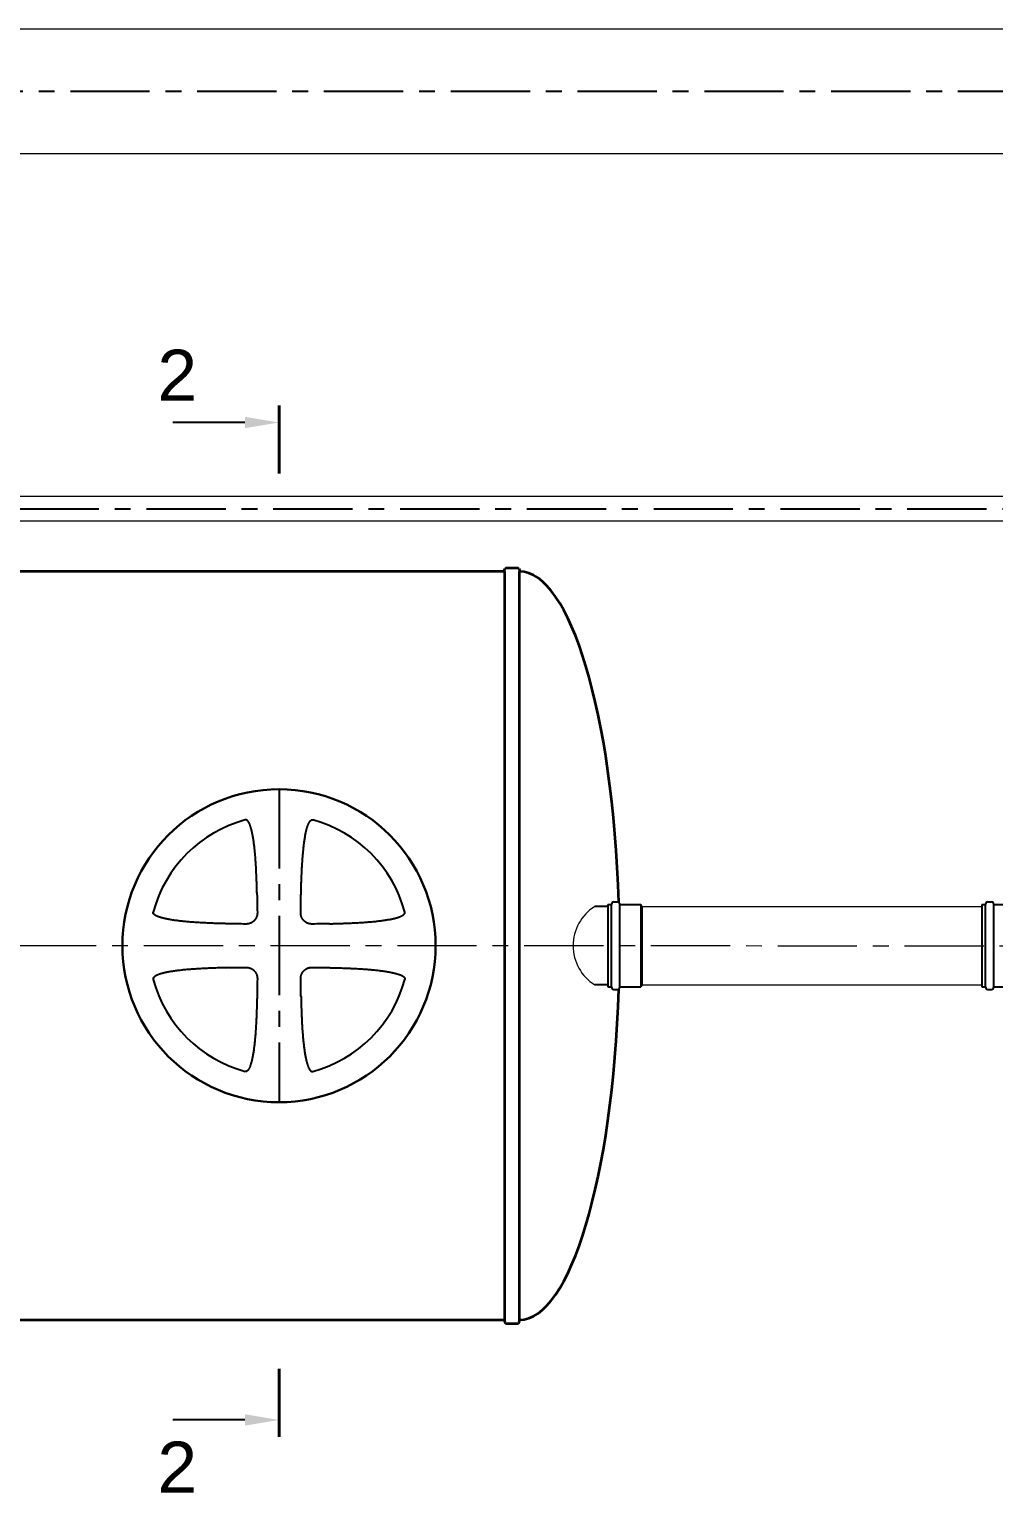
# Model space of a CAD drawing. Header units: millimetres. Extents: x 20530103 to 31271019, y 32092698 to 33532929.
# Drawn here: x 26678865 to 26682729, y 33057912 to 33063779 of the extents above; entities that cross this region are included whole.
import ezdxf

# ---------------------------------------------------------------- set-up
doc = ezdxf.new("R2010")
doc.units = ezdxf.units.MM
doc.linetypes.add('осевая', pattern=[50.8, 31.75, -6.35, 6.35, -6.35])
doc.layers.add('Mitat', color=1, linetype='Continuous')
doc.layers.add('Системный слой', color=7, linetype='Continuous')
doc.styles.add('GOST 2.304', font='GOST.TTF')

msp = doc.modelspace()

# ---------------------------------------------------------------- linework, layer by layer
at = {"lineweight": 20}
for p, q in [((26698252.0288, 33063778.5089), (26671317.9183, 33063778.5089)), ((26698252.0288, 33063278.5089), (26671317.9183, 33063278.5089)), ((26694061.6339, 33061906.052), (26674767.1722, 33061906.0829)), ((26694061.6043, 33061806.12), (26674767.3198, 33061806.0972)), ((26681319.6757, 33060262.3293), (26682680.0253, 33060262.3293)), ((26681319.6757, 33059947.3293), (26682680.0253, 33059947.3293))]:
    msp.add_line(p, q, dxfattribs=at)
at = {"color": 1, "linetype": 'осевая', "lineweight": 25, "ltscale": 10}
for p, q in [((26699159.3964, 33063528.5089), (26670331.8762, 33063528.5089)), ((26674762.8742, 33061856.0842), (26694061.6043, 33061856.0561)), ((26679865.7816, 33060732.2061), (26679865.7816, 33059477.4573))]:
    msp.add_line(p, q, dxfattribs=at)
at = {"color": 1, "lineweight": 40}
for p, q in [((26679865.7816, 33062270.4047), (26679865.7816, 33061997.4047)), ((26679865.7816, 33058135.544), (26679865.7816, 33058408.544))]:
    msp.add_line(p, q, dxfattribs=at)
at = {"color": 7, "lineweight": 25}
for p, q in [((26681183.2301, 33060262.3293), (26681131.0169, 33060262.3293)), ((26681183.2301, 33060270.0293), (26681183.2301, 33059939.6293)), ((26681183.2301, 33060270.0293), (26681198.2301, 33060270.0293)), ((26681198.2301, 33059938.0293), (26681198.2301, 33060271.6293)), ((26681206.9301, 33060280.3293), (26681222.2301, 33060280.3293)), ((26681230.9301, 33059938.0293), (26681230.9301, 33060271.6293)), ((26681230.9301, 33060270.0293), (26681315.2301, 33060270.0293)), ((26681319.6757, 33060262.3293), (26681315.2301, 33060270.0293)), ((26682681.4719, 33060270.0277), (26682681.4719, 33059939.6277)), ((26682681.4719, 33060270.0277), (26682696.4719, 33060270.0277)), ((26682696.4719, 33059938.0277), (26682696.4719, 33060271.6277)), ((26682705.1719, 33060280.3277), (26682720.4719, 33060280.3277)), ((26682729.1719, 33059938.0277), (26682729.1719, 33060271.6277)), ((26682729.1719, 33060270.0277), (26682813.4719, 33060270.0277)), ((26681183.2301, 33059947.3293), (26681131.0169, 33059947.3293)), ((26681183.2301, 33059939.6293), (26681198.2301, 33059939.6293)), ((26681206.9301, 33059929.3293), (26681222.2301, 33059929.3293)), ((26681230.9301, 33059939.6293), (26681315.2301, 33059939.6293)), ((26681319.6757, 33059947.3293), (26681315.2301, 33059939.6293)), ((26682681.4719, 33059939.6277), (26682696.4719, 33059939.6277)), ((26682705.1719, 33059929.3277), (26682720.4719, 33059929.3277)), ((26682729.1719, 33059939.6277), (26682813.4719, 33059939.6277))]:
    msp.add_line(p, q, dxfattribs=at)
at = {"color": 1, "linetype": 'осевая', "lineweight": 15, "ltscale": 10}
msp.add_line((26673227.9068, 33060106.2149), (26692738.0407, 33060103.3728), dxfattribs=at)
at = {"color": 1, "linetype": 'ByBlock', "lineweight": -2}
for points in [[(26679729.2816, 33062202.1547), (26679439.8247, 33062202.1547)], [(26679729.2816, 33058203.794), (26679439.8247, 33058203.794)]]:
    msp.add_lwpolyline(points, dxfattribs=at)
at = {"lineweight": 35}
for points in [[(26680769.1719, 33061604.8293), (26673687.3887, 33061604.8293)], [(26680769.1719, 33061604.8293), (26680769.1719, 33058604.8293)], [(26680829.1719, 33058604.8293), (26680829.1719, 33061604.8293)], [(26673687.3887, 33058604.8293), (26680769.1719, 33058604.8293)]]:
    msp.add_lwpolyline(points, dxfattribs=at)
for points in [[(26680769.1719, 33061604.8309), (26680769.1719, 33061609.8309, -0.414213562), (26680779.1719, 33061619.8309), (26680819.1719, 33061619.8309)], [(26680819.1719, 33061619.8309, -0.414213562), (26680829.1719, 33061609.8309), (26680829.1719, 33061604.8293)], [(26680769.1719, 33058604.8276), (26680769.1719, 33058599.8276, 0.414213562), (26680779.1719, 33058589.8276), (26680819.1719, 33058589.8276)], [(26680819.1719, 33058589.8276, 0.414213562), (26680829.1719, 33058599.8276), (26680829.1719, 33058604.8293)]]:
    msp.add_lwpolyline(points, format="xyb", dxfattribs=at)
at = {"lineweight": 20}
msp.add_arc((26681229.5049, 33060104.8293), 185.7583, 122.01859799, 237.98140201, dxfattribs=at)
at = {"color": 7, "lineweight": 25}
for centre, start, end in [((26681206.9301, 33060271.6293), 90, 180), ((26681222.2301, 33060271.6293), 0, 90), ((26682705.1719, 33060271.6277), 90, 180), ((26682720.4719, 33060271.6277), 0, 90), ((26681206.9301, 33059938.0293), 180, 270), ((26681222.2301, 33059938.0293), 270, 0), ((26682705.1719, 33059938.0277), 180, 270), ((26682720.4719, 33059938.0277), 270, 0)]:
    msp.add_arc(centre, 8.7, start, end, dxfattribs=at)
at = {"lineweight": 35}
for start_param, end_param in [(4.828730815, 6.283185307), (3.141592654, 4.596047146)]:
    msp.add_ellipse((26680829.1719, 33060104.8293), major_axis=(0, 1500), ratio=0.266978845, start_param=start_param, end_param=end_param, dxfattribs=at)
at = {"color": 1, "lineweight": 25}
for points in [[(26679729.2816, 33062224.9047), (26679865.7816, 33062202.1547), (26679729.2816, 33062179.4047)], [(26679729.2816, 33058181.044), (26679865.7816, 33058203.794), (26679729.2816, 33058226.544)]]:
    msp.add_solid(points, dxfattribs=at)
at = {"layer": 'Mitat', "color": 7, "lineweight": 25}
for p, q in [((26681315.2301, 33060270.0293), (26681315.2301, 33059939.6293)), ((26681319.6757, 33060262.3293), (26681319.6757, 33059947.3293))]:
    msp.add_line(p, q, dxfattribs=at)
at = {"layer": 'Системный слой', "color": 7, "lineweight": 30}
msp.add_circle((26679865.7816, 33060104.8317), 627.3744, dxfattribs=at)
at = {"layer": 'Системный слой', "color": 7, "lineweight": 25}
for start, end in [(104.99428032, 165.00571967), (14.99428033, 75.00571968), (194.99428033, 255.00571968), (284.99428032, 345.00571967)]:
    msp.add_arc((26679865.7816, 33060104.8317), 521.8345, start, end, dxfattribs=at)
at = {"layer": 'Системный слой', "color": 7, "lineweight": 25, "extrusion": (0, 0, -1)}
for centre, major_axis, start_param, end_param in [((26678689.9181, 33060104.8317), (0, -3187.0365), -1.634238642, -1.612784394), ((26681041.6451, 33060104.8317), (0, 3187.0365), -1.52880826, -1.507354011), ((26679865.7816, 33061280.6952), (-3187.0365, 0), -1.52880826, -1.507354011), ((26679865.7816, 33061280.6952), (-3187.0365, 0), -1.634238642, -1.612784394), ((26679865.7816, 33058928.9682), (3187.0365, 0), -1.634238642, -1.612784394), ((26678689.9181, 33060104.8317), (0, -3187.0365), -1.52880826, -1.507354011), ((26681041.6451, 33060104.8317), (0, 3187.0365), -1.634238642, -1.612784394), ((26679865.7816, 33058928.9682), (3187.0365, 0), -1.52880826, -1.507354011)]:
    msp.add_ellipse(centre, major_axis=major_axis, ratio=0.342020143, start_param=start_param, end_param=end_param, dxfattribs=at)
at = {"layer": 'Системный слой', "color": 7, "lineweight": 25}
for points, knots in [([(26679777.7558, 33060306.8891), (26679777.6384, 33060312.2931), (26679777.3839, 33060323.2156), (26679776.9375, 33060339.8154), (26679776.4992, 33060353.9289), (26679776.0973, 33060365.5129), (26679775.7641, 33060374.4319), (26679775.3562, 33060384.5627), (26679774.8577, 33060395.8957), (26679774.2448, 33060408.4672), (26679773.6133, 33060420.1379), (26679772.9762, 33060430.8621), (26679772.3499, 33060440.5901), (26679771.6693, 33060450.3345), (26679770.9338, 33060460.0353), (26679770.1431, 33060469.6394), (26679769.2994, 33060479.0738), (26679768.399, 33060488.3458), (26679767.4449, 33060497.3898), (26679766.4335, 33060506.2125), (26679765.3702, 33060514.7479), (26679764.2433, 33060523.0674), (26679763.06, 33060531.0909), (26679761.8203, 33060538.8009), (26679760.5525, 33060546.0305), (26679759.25, 33060552.8431), (26679757.938, 33060559.1346), (26679756.6104, 33060564.9685), (26679755.3019, 33060570.2421), (26679753.9825, 33060575.1203), (26679752.6691, 33060579.5677), (26679751.3525, 33060583.6385), (26679750.0925, 33060587.1952), (26679748.8733, 33060590.3402), (26679747.7324, 33060593.0317), (26679746.65, 33060595.3666), (26679745.6713, 33060597.3044), (26679744.7487, 33060598.9855), (26679743.8852, 33060600.4347), (26679743.0555, 33060601.7136), (26679742.3036, 33060602.7794), (26679741.6138, 33060603.6808), (26679741.0038, 33060604.4186), (26679740.4523, 33060605.0373), (26679739.9744, 33060605.5376), (26679739.5359, 33060605.9677), (26679739.1279, 33060606.3432), (26679738.7323, 33060606.6842), (26679738.3617, 33060606.9832), (26679738.0111, 33060607.248), (26679737.6765, 33060607.4847), (26679737.341, 33060607.7063), (26679736.9584, 33060607.9408), (26679736.522, 33060608.1834), (26679736.0322, 33060608.4223), (26679735.5334, 33060608.6314), (26679734.9643, 33060608.8302), (26679734.263, 33060609.0169), (26679733.4447, 33060609.1448), (26679732.6614, 33060609.1734), (26679731.8823, 33060609.1246), (26679731.281, 33060609.0263), (26679730.878, 33060608.9272), (26679730.7712, 33060608.8986)], [0, 0, 0, 0, 3.294371593, 6.658591543, 10.121592742, 11.902893978, 13.727107621, 15.565805849, 18.089199056, 20.650882172, 23.250738132, 25.227924631, 27.214477482, 29.207844676, 31.198515859, 33.161938964, 35.100748787, 36.992852426, 38.863010201, 40.668912645, 42.432709704, 44.134311819, 45.815956245, 47.406319509, 48.925529492, 50.321905425, 51.666805829, 52.875385207, 53.998684122, 55.003566013, 55.973887457, 56.834853186, 57.62025208, 58.285214561, 58.906539433, 59.421026718, 59.87309663, 60.246258994, 60.602155426, 60.908040864, 61.180306665, 61.401463481, 61.604047946, 61.767516676, 61.910185432, 62.028901262, 62.144789761, 62.250718136, 62.349589011, 62.437155671, 62.520316699, 62.60098611, 62.683376543, 62.794473772, 62.904935231, 63.013803366, 63.122506405, 63.271682214, 63.457840141, 63.633238455, 63.754365664, 63.934896432, 64, 64, 64, 64]), ([(26679953.8073, 33060306.8891), (26679953.9248, 33060312.2941), (26679954.1795, 33060323.2233), (26679954.6264, 33060339.8421), (26679955.0657, 33060353.983), (26679955.469, 33060365.6008), (26679955.8038, 33060374.5545), (26679956.1713, 33060383.671), (26679956.5737, 33060392.921), (26679957.0164, 33060402.343), (26679957.5014, 33060411.8877), (26679958.0326, 33060421.5447), (26679958.6118, 33060431.2647), (26679959.2433, 33060441.0371), (26679959.9294, 33060450.8223), (26679960.6707, 33060460.5582), (26679961.4675, 33060470.1917), (26679962.3173, 33060479.6478), (26679963.2239, 33060488.9355), (26679964.1843, 33060497.9891), (26679965.202, 33060506.817), (26679966.2718, 33060515.3533), (26679967.4054, 33060523.6712), (26679968.5957, 33060531.6907), (26679969.8429, 33060539.3949), (26679971.1179, 33060546.6151), (26679972.4277, 33060553.4149), (26679973.7462, 33060559.6885), (26679975.0794, 33060565.4994), (26679976.3915, 33060570.7433), (26679977.713, 33060575.5866), (26679979.0263, 33060579.9937), (26679980.3406, 33060584.0203), (26679981.595, 33060587.5291), (26679982.8059, 33060590.6244), (26679983.9356, 33060593.2666), (26679985.0048, 33060595.5545), (26679985.9689, 33060597.4495), (26679986.8761, 33060599.0923), (26679987.7247, 33060600.5092), (26679988.5407, 33060601.762), (26679989.2816, 33060602.8089), (26679989.9624, 33060603.697), (26679990.5663, 33060604.4265), (26679991.1135, 33060605.0401), (26679991.5895, 33060605.5383), (26679992.0273, 33060605.9677), (26679992.4353, 33060606.3432), (26679992.8309, 33060606.6842), (26679993.2015, 33060606.9832), (26679993.552, 33060607.248), (26679993.8867, 33060607.4847), (26679994.2222, 33060607.7063), (26679994.6047, 33060607.9408), (26679995.0412, 33060608.1834), (26679995.531, 33060608.4223), (26679996.0298, 33060608.6314), (26679996.5989, 33060608.8302), (26679997.3002, 33060609.0169), (26679998.1185, 33060609.1448), (26679998.9018, 33060609.1734), (26679999.6809, 33060609.1246), (26680000.2822, 33060609.0263), (26680000.6852, 33060608.9272), (26680000.792, 33060608.8986)], [0, 0, 0, 0, 3.346521523, 6.766848111, 10.291529456, 12.106470403, 13.966728464, 15.842272064, 17.760328852, 19.705723419, 21.69055137, 23.687494739, 25.705597318, 27.732687694, 29.765616249, 31.795275715, 33.795524463, 35.769580702, 37.694348858, 39.596138923, 41.431300907, 43.222956688, 44.950627594, 46.657892926, 48.271860481, 49.813092722, 51.228677476, 52.591624534, 53.814670765, 54.950110731, 55.963708116, 56.941680685, 57.807328827, 58.595452265, 59.260387204, 59.880783117, 60.393123522, 60.842570583, 61.213061508, 61.566814526, 61.871519207, 62.143339222, 62.364995754, 62.568380645, 62.733224655, 62.877533629, 62.998105508, 63.115804117, 63.223385704, 63.323799493, 63.412733256, 63.497193458, 63.579124045, 63.662802909, 63.775637351, 63.887825457, 63.998394772, 64.108795928, 64.260302258, 64.449368862, 64.627507815, 64.750527631, 64.933879172, 65, 65, 65, 65]), ([(26679663.7242, 33060192.8574), (26679658.5971, 33060192.9688), (26679648.2166, 33060193.2099), (26679635.1613, 33060193.5574), (26679622.8595, 33060193.9206), (26679609.6625, 33060194.3466), (26679592.5128, 33060194.9779), (26679574.2976, 33060195.7638), (26679558.3813, 33060196.562), (26679545.5544, 33060197.2844), (26679534.9412, 33060197.9397), (26679524.9504, 33060198.6109), (26679515.3042, 33060199.3138), (26679505.7263, 33060200.071), (26679496.2773, 33060200.8816), (26679486.9576, 33060201.7496), (26679477.8282, 33060202.6728), (26679468.8901, 33060203.6546), (26679460.2044, 33060204.6914), (26679451.7125, 33060205.7934), (26679443.4971, 33060206.9542), (26679435.5821, 33060208.1734), (26679428.1318, 33060209.4248), (26679421.0876, 33060210.7148), (26679414.555, 33060212.0195), (26679408.475, 33060213.3446), (26679402.9515, 33060214.657), (26679397.8226, 33060215.9857), (26679393.1284, 33060217.3138), (26679388.8185, 33060218.6494), (26679385.0361, 33060219.9335), (26679381.6776, 33060221.1817), (26679378.7903, 33060222.3557), (26679376.2761, 33060223.4745), (26679374.1808, 33060224.4915), (26679372.3589, 33060225.4534), (26679370.7872, 33060226.3558), (26679369.4022, 33060227.223), (26679368.2505, 33060228.0084), (26679367.2783, 33060228.7283), (26679366.4842, 33060229.3645), (26679365.8192, 33060229.9396), (26679365.2829, 33060230.4372), (26679364.822, 33060230.894), (26679364.4192, 33060231.32), (26679364.0526, 33060231.7344), (26679363.7304, 33060232.1242), (26679363.4449, 33060232.4941), (26679363.19, 33060232.8475), (26679362.9524, 33060233.201), (26679362.7035, 33060233.6013), (26679362.4486, 33060234.0549), (26679362.2, 33060234.5604), (26679361.9854, 33060235.0704), (26679361.7839, 33060235.6459), (26679361.5965, 33060236.3495), (26679361.4685, 33060237.1686), (26679361.4399, 33060237.9519), (26679361.4887, 33060238.731), (26679361.587, 33060239.3323), (26679361.6861, 33060239.7353), (26679361.7147, 33060239.8421)], [0, 0, 0, 0, 3.027650468, 6.130094995, 7.711356257, 10.29572092, 13.929306235, 17.85218495, 21.075847564, 23.356555589, 25.454567181, 27.369742625, 29.28457001, 31.181263092, 33.060102395, 34.9034142, 36.729230748, 38.501690757, 40.23857242, 41.92187162, 43.587415304, 45.168284004, 46.68244492, 48.080640478, 49.429669018, 50.648001517, 51.784220094, 52.805921168, 53.793742901, 54.673451645, 55.478236634, 56.16329273, 56.804669619, 57.338102874, 57.808295994, 58.19735665, 58.567881964, 58.885924914, 59.167818492, 59.395947779, 59.604956454, 59.772793989, 59.918929675, 60.040332083, 60.158922171, 60.267662997, 60.369344164, 60.459616107, 60.545401758, 60.628156765, 60.712315906, 60.824376076, 60.935003164, 61.043224388, 61.1494624, 61.294441349, 61.47478319, 61.644699639, 61.762041656, 61.936931263, 62, 62, 62, 62]), ([(26679778.988, 33060238.6099), (26679779.0002, 33060237.7632), (26679778.9843, 33060236.088), (26679778.8395, 33060233.5799), (26679778.5727, 33060231.0861), (26679778.178, 33060228.5905), (26679777.6522, 33060226.1065), (26679776.9958, 33060223.6531), (26679776.2113, 33060221.247), (26679775.3037, 33060218.9041), (26679774.2806, 33060216.6396), (26679773.1515, 33060214.4663), (26679771.926, 33060212.3927), (26679770.6108, 33060210.4199), (26679769.2193, 33060208.5581), (26679767.7682, 33060206.8169), (26679766.2842, 33060205.2123), (26679764.7815, 33060203.741), (26679763.2735, 33060202.3988), (26679761.6293, 33060201.065), (26679759.9436, 33060199.8313), (26679758.1772, 33060198.6681), (26679756.5842, 33060197.7187), (26679754.7442, 33060196.7216), (26679752.604, 33060195.6903), (26679750.0852, 33060194.6601), (26679747.5286, 33060193.7883), (26679745.3502, 33060193.1785), (26679743.0509, 33060192.6408), (26679740.4767, 33060192.1633), (26679737.514, 33060191.8064), (26679734.6396, 33060191.6308), (26679732.8801, 33060191.6126), (26679732.0034, 33060191.6252)], [0, 0, 0, 0, 1.160826542, 2.293622235, 3.435630275, 4.588755852, 5.746246171, 6.905347908, 8.06046894, 9.206890964, 10.341223549, 11.457239469, 12.554235135, 13.633163251, 14.697615427, 15.730559355, 16.730574568, 17.684561251, 18.60488317, 19.490060894, 20.578622657, 21.45991575, 22.381037453, 23.113318507, 24.320591035, 25.627436737, 26.832375655, 28.012840773, 28.720001051, 30.061885846, 31.592299148, 32.799070777, 34, 34, 34, 34]), ([(26679999.5598, 33060191.6252), (26679998.7131, 33060191.6131), (26679997.0379, 33060191.629), (26679994.5298, 33060191.7738), (26679992.036, 33060192.0406), (26679989.5404, 33060192.4353), (26679987.0564, 33060192.9611), (26679984.603, 33060193.6175), (26679982.1969, 33060194.402), (26679979.854, 33060195.3096), (26679977.5895, 33060196.3326), (26679975.4162, 33060197.4618), (26679973.3426, 33060198.6873), (26679971.3698, 33060200.0025), (26679969.508, 33060201.3939), (26679967.7668, 33060202.8451), (26679966.1622, 33060204.3291), (26679964.6909, 33060205.8318), (26679963.3487, 33060207.3398), (26679962.0149, 33060208.984), (26679960.7812, 33060210.6697), (26679959.618, 33060212.4361), (26679958.6686, 33060214.0291), (26679957.6715, 33060215.8691), (26679956.6402, 33060218.0093), (26679955.61, 33060220.5281), (26679954.7382, 33060223.0847), (26679954.1284, 33060225.2631), (26679953.5907, 33060227.5623), (26679953.1132, 33060230.1366), (26679952.7563, 33060233.0993), (26679952.5807, 33060235.9737), (26679952.5625, 33060237.7331), (26679952.5751, 33060238.6099)], [0, 0, 0, 0, 1.160826542, 2.293622235, 3.435630275, 4.588755852, 5.746246171, 6.905347908, 8.06046894, 9.206890964, 10.341223549, 11.457239469, 12.554235135, 13.633163251, 14.697615427, 15.730559355, 16.730574568, 17.684561251, 18.60488317, 19.490060894, 20.578622657, 21.45991575, 22.381037453, 23.113318507, 24.320591035, 25.627436737, 26.832375655, 28.012840773, 28.720001051, 30.061885846, 31.592299148, 32.799070777, 34, 34, 34, 34]), ([(26680067.839, 33060192.8574), (26680073.0855, 33060192.9714), (26680083.703, 33060193.2184), (26680097.0536, 33060193.5753), (26680109.6189, 33060193.9489), (26680123.074, 33060194.3869), (26680140.5352, 33060195.0367), (26680159.0552, 33060195.8467), (26680175.21, 33060196.6698), (26680188.1989, 33060197.4144), (26680198.9152, 33060198.0885), (26680208.983, 33060198.7782), (26680218.6835, 33060199.4995), (26680228.3007, 33060200.2758), (26680237.7677, 33060201.1057), (26680247.0886, 33060201.9931), (26680256.2008, 33060202.9355), (26680265.1076, 33060203.9365), (26680273.7461, 33060204.9919), (26680282.1812, 33060206.1127), (26680290.331, 33060207.2922), (26680298.1738, 33060208.5303), (26680305.5427, 33060209.7996), (26680312.4977, 33060211.1065), (26680318.932, 33060212.426), (26680324.9062, 33060213.7638), (26680330.3148, 33060215.0854), (26680335.3223, 33060216.4202), (26680339.8902, 33060217.7511), (26680344.0718, 33060219.0864), (26680347.7255, 33060220.3657), (26680350.9563, 33060221.6048), (26680353.7205, 33060222.7653), (26680356.1173, 33060223.8668), (26680358.1046, 33060224.8632), (26680359.8267, 33060225.8022), (26680361.3089, 33060226.6807), (26680362.6143, 33060227.5242), (26680363.6992, 33060228.2874), (26680364.6143, 33060228.9862), (26680365.3605, 33060229.6026), (26680365.9844, 33060230.1584), (26680366.4868, 33060230.6382), (26680366.9176, 33060231.0774), (26680367.2931, 33060231.4854), (26680367.6341, 33060231.881), (26680367.9331, 33060232.2516), (26680368.1979, 33060232.6022), (26680368.4346, 33060232.9368), (26680368.6562, 33060233.2723), (26680368.8907, 33060233.6549), (26680369.1333, 33060234.0913), (26680369.3722, 33060234.5811), (26680369.5813, 33060235.0799), (26680369.7801, 33060235.649), (26680369.9668, 33060236.3503), (26680370.0947, 33060237.1686), (26680370.1233, 33060237.9519), (26680370.0745, 33060238.731), (26680369.9762, 33060239.3323), (26680369.8771, 33060239.7353), (26680369.8484, 33060239.8421)], [0, 0, 0, 0, 3.098261334, 6.270257389, 7.885873744, 10.522157945, 14.222087947, 18.211189336, 21.483219765, 23.791405021, 25.91055982, 27.839239887, 29.766287197, 31.670808361, 33.554373667, 35.397494967, 37.221268987, 38.987539178, 40.71587108, 42.387727128, 44.041242235, 45.608248555, 47.10728905, 48.48832759, 49.819500091, 51.017863675, 52.132794527, 53.131322562, 54.095468401, 54.950921967, 55.731333865, 56.392139341, 57.009564667, 57.52047847, 57.969135823, 58.33888725, 58.691132745, 58.993238407, 59.261550851, 59.478661932, 59.677208155, 59.836710997, 59.975491712, 60.090496101, 60.202763313, 60.305383036, 60.40116592, 60.485997168, 60.566559632, 60.644707497, 60.724522268, 60.832146527, 60.939155451, 61.044621355, 61.149927756, 61.294442138, 61.474782666, 61.644699745, 61.762041735, 61.936930934, 62, 62, 62, 62]), ([(26679663.7242, 33060016.8059), (26679658.5971, 33060016.6945), (26679648.2166, 33060016.4535), (26679635.1613, 33060016.106), (26679622.8595, 33060015.7428), (26679609.6625, 33060015.3168), (26679592.5128, 33060014.6855), (26679574.2976, 33060013.8996), (26679558.3813, 33060013.1014), (26679545.5544, 33060012.379), (26679534.9412, 33060011.7237), (26679524.9504, 33060011.0525), (26679515.3042, 33060010.3496), (26679505.7263, 33060009.5924), (26679496.2773, 33060008.7817), (26679486.9576, 33060007.9138), (26679477.8282, 33060006.9906), (26679468.8901, 33060006.0087), (26679460.2044, 33060004.972), (26679451.7125, 33060003.87), (26679443.4971, 33060002.7092), (26679435.5821, 33060001.49), (26679428.1318, 33060000.2386), (26679421.0876, 33059998.9486), (26679414.555, 33059997.6439), (26679408.475, 33059996.3188), (26679402.9515, 33059995.0064), (26679397.8226, 33059993.6777), (26679393.1284, 33059992.3496), (26679388.8185, 33059991.014), (26679385.0361, 33059989.7299), (26679381.6776, 33059988.4817), (26679378.7903, 33059987.3077), (26679376.2761, 33059986.1889), (26679374.1808, 33059985.1719), (26679372.3589, 33059984.21), (26679370.7872, 33059983.3076), (26679369.4022, 33059982.4404), (26679368.2505, 33059981.655), (26679367.2783, 33059980.9351), (26679366.4842, 33059980.2988), (26679365.8192, 33059979.7238), (26679365.2829, 33059979.2262), (26679364.822, 33059978.7694), (26679364.4192, 33059978.3434), (26679364.0526, 33059977.929), (26679363.7304, 33059977.5391), (26679363.4449, 33059977.1693), (26679363.19, 33059976.8159), (26679362.9524, 33059976.4623), (26679362.7035, 33059976.0621), (26679362.4486, 33059975.6085), (26679362.2, 33059975.103), (26679361.9854, 33059974.593), (26679361.7839, 33059974.0175), (26679361.5965, 33059973.3139), (26679361.4685, 33059972.4948), (26679361.4399, 33059971.7115), (26679361.4887, 33059970.9324), (26679361.587, 33059970.3311), (26679361.6861, 33059969.9281), (26679361.7147, 33059969.8213)], [0, 0, 0, 0, 3.027650466, 6.130094991, 7.711356252, 10.295720913, 13.929306225, 17.852184938, 21.07584755, 23.356555574, 25.454567165, 27.369742608, 29.284569992, 31.181263074, 33.060102377, 34.903414182, 36.72923073, 38.50169074, 40.238572403, 41.921871604, 43.587415288, 45.168283988, 46.682444905, 48.080640464, 49.429669005, 50.648001504, 51.784220082, 52.805921157, 53.793742891, 54.673451636, 55.478236627, 56.163292723, 56.804669613, 57.33810287, 57.80829599, 58.197356647, 58.567881962, 58.885924912, 59.167818491, 59.395947778, 59.604956454, 59.772793988, 59.918929674, 60.040332083, 60.15892217, 60.267662996, 60.369344163, 60.459616106, 60.545401757, 60.628156764, 60.712315905, 60.824376075, 60.935003163, 61.043224387, 61.1494624, 61.294441348, 61.474783189, 61.644699639, 61.762041656, 61.936931263, 62, 62, 62, 62]), ([(26679732.0034, 33060018.0381), (26679732.8501, 33060018.0503), (26679734.5253, 33060018.0344), (26679737.0333, 33060017.8896), (26679739.5272, 33060017.6228), (26679742.0228, 33060017.2281), (26679744.5067, 33060016.7023), (26679746.9602, 33060016.0459), (26679749.3663, 33060015.2614), (26679751.7092, 33060014.3538), (26679753.9737, 33060013.3308), (26679756.1469, 33060012.2016), (26679758.2205, 33060010.9761), (26679760.1922, 33060009.6617), (26679762.0462, 33060008.2762), (26679763.766, 33060006.844), (26679765.3287, 33060005.4026), (26679766.9513, 33060003.7557), (26679768.3956, 33060002.1173), (26679769.8107, 33060000.3309), (26679771.1567, 33059998.4599), (26679772.5412, 33059996.2745), (26679773.6928, 33059994.1806), (26679774.6851, 33059992.1523), (26679775.6084, 33059990.0207), (26679776.347, 33059988.0053), (26679777.0895, 33059985.6791), (26679777.6269, 33059983.6653), (26679778.0962, 33059981.4427), (26679778.4611, 33059979.3529), (26679778.7807, 33059976.8307), (26679778.9781, 33059973.9281), (26679779.0016, 33059971.9944), (26679778.988, 33059971.0535)], [0, 0, 0, 0, 1.160824505, 2.293619377, 3.435628046, 4.588756653, 5.746252086, 6.905357744, 8.060477574, 9.206889122, 10.341203147, 11.457204809, 12.554204619, 13.633169084, 14.695740988, 15.71706833, 16.69175045, 17.601108296, 18.876909107, 19.676174613, 20.71618965, 22.027068401, 23.21144584, 23.982011638, 25.113816219, 26.386624586, 26.915981655, 28.452958319, 29.235772501, 30.022225733, 31.353685786, 32.710829606, 34, 34, 34, 34]), ([(26679952.5751, 33059971.0535), (26679952.563, 33059971.9002), (26679952.5789, 33059973.5754), (26679952.7237, 33059976.0834), (26679952.9905, 33059978.5773), (26679953.3852, 33059981.0729), (26679953.911, 33059983.5568), (26679954.5674, 33059986.0103), (26679955.3519, 33059988.4164), (26679956.2595, 33059990.7593), (26679957.2825, 33059993.0238), (26679958.4117, 33059995.1971), (26679959.6372, 33059997.2707), (26679960.9524, 33059999.2435), (26679962.3438, 33060001.1053), (26679963.795, 33060002.8464), (26679965.279, 33060004.4511), (26679966.7817, 33060005.9224), (26679968.2897, 33060007.2646), (26679969.9339, 33060008.5984), (26679971.6196, 33060009.8321), (26679973.386, 33060010.9953), (26679974.979, 33060011.9447), (26679976.819, 33060012.9418), (26679978.9592, 33060013.9731), (26679981.478, 33060015.0033), (26679984.0346, 33060015.8751), (26679986.213, 33060016.4849), (26679988.5122, 33060017.0226), (26679991.0865, 33060017.5001), (26679994.0492, 33060017.857), (26679996.9236, 33060018.0326), (26679998.683, 33060018.0507), (26679999.5598, 33060018.0381)], [0, 0, 0, 0, 1.160826542, 2.293622235, 3.435630275, 4.588755852, 5.746246171, 6.905347908, 8.06046894, 9.206890964, 10.341223549, 11.457239469, 12.554235135, 13.633163251, 14.697615427, 15.730559355, 16.730574568, 17.684561251, 18.60488317, 19.490060894, 20.578622657, 21.45991575, 22.381037453, 23.113318507, 24.320591035, 25.627436737, 26.832375655, 28.012840773, 28.720001051, 30.061885846, 31.592299148, 32.799070777, 34, 34, 34, 34]), ([(26680067.839, 33060016.8059), (26680073.0855, 33060016.6919), (26680083.703, 33060016.445), (26680097.0536, 33060016.0881), (26680109.6189, 33060015.7145), (26680123.074, 33060015.2765), (26680140.5352, 33060014.6267), (26680159.0552, 33060013.8167), (26680175.21, 33060012.9935), (26680188.1989, 33060012.249), (26680198.9152, 33060011.5749), (26680208.983, 33060010.8852), (26680218.6835, 33060010.1639), (26680228.3007, 33060009.3875), (26680237.7677, 33060008.5576), (26680247.0886, 33060007.6703), (26680256.2008, 33060006.7279), (26680265.1076, 33060005.7269), (26680273.7461, 33060004.6715), (26680282.1812, 33060003.5507), (26680290.331, 33060002.3712), (26680298.1738, 33060001.1331), (26680305.5427, 33059999.8638), (26680312.4977, 33059998.5569), (26680318.932, 33059997.2374), (26680324.9062, 33059995.8995), (26680330.3148, 33059994.578), (26680335.3223, 33059993.2431), (26680339.8902, 33059991.9123), (26680344.0718, 33059990.5769), (26680347.7255, 33059989.2977), (26680350.9563, 33059988.0586), (26680353.7205, 33059986.8981), (26680356.1173, 33059985.7965), (26680358.1046, 33059984.8002), (26680359.8267, 33059983.8612), (26680361.3089, 33059982.9827), (26680362.6143, 33059982.1392), (26680363.6992, 33059981.3759), (26680364.6143, 33059980.6772), (26680365.3605, 33059980.0608), (26680365.9844, 33059979.505), (26680366.4868, 33059979.0252), (26680366.9176, 33059978.586), (26680367.2931, 33059978.178), (26680367.6341, 33059977.7824), (26680367.9331, 33059977.4118), (26680368.1979, 33059977.0612), (26680368.4346, 33059976.7266), (26680368.6562, 33059976.3911), (26680368.8907, 33059976.0085), (26680369.1333, 33059975.5721), (26680369.3722, 33059975.0823), (26680369.5813, 33059974.5835), (26680369.7801, 33059974.0144), (26680369.9668, 33059973.3131), (26680370.0947, 33059972.4948), (26680370.1233, 33059971.7115), (26680370.0745, 33059970.9324), (26680369.9762, 33059970.3311), (26680369.8771, 33059969.9281), (26680369.8484, 33059969.8213)], [0, 0, 0, 0, 3.098261337, 6.270257394, 7.88587375, 10.522157951, 14.222087953, 18.211189342, 21.483219771, 23.791405029, 25.91055983, 27.8392399, 29.766287214, 31.670808384, 33.554373694, 35.397494999, 37.221270799, 38.987539216, 40.715868525, 42.387727164, 44.041242269, 45.608248584, 47.107289074, 48.488327607, 49.819500103, 51.017863682, 52.13279453, 53.131322563, 54.0954684, 54.950921965, 55.731333862, 56.392139339, 57.009564665, 57.520478469, 57.969135823, 58.33888725, 58.691132745, 58.993238408, 59.261550851, 59.478661933, 59.677208155, 59.836710998, 59.975491713, 60.090496102, 60.202763313, 60.305383036, 60.40116592, 60.485997169, 60.566559633, 60.644707498, 60.724522269, 60.832146528, 60.939155452, 61.044621356, 61.149927757, 61.294442138, 61.474782667, 61.644699746, 61.762041735, 61.936930934, 62, 62, 62, 62]), ([(26679777.7558, 33059902.7743), (26679777.6367, 33059897.2928), (26679777.3786, 33059886.2262), (26679777.0038, 33059872.328), (26679776.6528, 33059860.6704), (26679776.3372, 33059850.9681), (26679775.901, 33059838.6689), (26679775.3232, 33059824.1082), (26679774.573, 33059807.6019), (26679773.7922, 33059792.6212), (26679773.0264, 33059779.5718), (26679772.3366, 33059768.8625), (26679771.6328, 33059758.8303), (26679770.8989, 33059749.1882), (26679770.1102, 33059739.643), (26679769.2693, 33059730.2676), (26679768.3722, 33059721.0548), (26679767.4223, 33059712.0697), (26679766.416, 33059703.3058), (26679765.3587, 33059694.8286), (26679764.239, 33059686.5669), (26679763.064, 33059678.5997), (26679761.8335, 33059670.9428), (26679760.5756, 33059663.7606), (26679759.2836, 33059656.99), (26679757.982, 33059650.7323), (26679756.6645, 33059644.924), (26679755.3647, 33059639.6649), (26679754.0528, 33059634.7929), (26679752.7451, 33059630.3426), (26679751.4323, 33059626.2616), (26679750.173, 33059622.6861), (26679748.9515, 33059619.5165), (26679747.8053, 33059616.7965), (26679746.7154, 33059614.4319), (26679745.727, 33059612.4647), (26679744.7937, 33059610.7561), (26679743.9194, 33059609.2832), (26679743.0797, 33059607.9852), (26679742.3196, 33059606.9057), (26679741.6234, 33059605.9944), (26679741.0088, 33059605.2505), (26679740.4542, 33059604.6281), (26679739.9749, 33059604.1263), (26679739.5359, 33059603.6957), (26679739.1279, 33059603.3202), (26679738.7323, 33059602.9792), (26679738.3617, 33059602.6802), (26679738.0111, 33059602.4154), (26679737.6765, 33059602.1787), (26679737.341, 33059601.9571), (26679736.9584, 33059601.7226), (26679736.522, 33059601.48), (26679736.0322, 33059601.241), (26679735.5334, 33059601.032), (26679734.9643, 33059600.8331), (26679734.263, 33059600.6465), (26679733.4447, 33059600.5186), (26679732.6614, 33059600.49), (26679731.8823, 33059600.5388), (26679731.281, 33059600.6371), (26679730.878, 33059600.7362), (26679730.7712, 33059600.7648)], [0, 0, 0, 0, 3.289425785, 6.641072506, 8.341944379, 10.288254271, 12.467463829, 15.730360375, 19.040042649, 22.396272394, 24.748617788, 26.901300285, 28.851790397, 30.799552599, 32.720392494, 34.616970036, 36.467565256, 38.296603138, 40.062485517, 41.78701453, 43.450467192, 45.094385097, 46.649301137, 48.134932472, 49.501134164, 50.817333387, 52.001691581, 53.103718779, 54.091658013, 55.046430083, 55.895776701, 56.672127723, 57.331893274, 57.949266326, 58.462051315, 58.913491524, 59.286860563, 59.642660821, 59.947992889, 60.219335302, 60.439132084, 60.640228459, 60.801979529, 60.942837132, 61.059697506, 61.173775908, 61.278050622, 61.375378074, 61.46157731, 61.543439091, 61.622847514, 61.703949805, 61.813310178, 61.922045176, 62.029212163, 62.136216983, 62.283062174, 62.466311413, 62.638969098, 62.758203699, 62.935913687, 63, 63, 63, 63]), ([(26679953.8073, 33059902.7743), (26679953.9239, 33059897.4101), (26679954.1764, 33059886.5671), (26679954.5423, 33059872.941), (26679954.8852, 33059861.4823), (26679955.1941, 33059851.9145), (26679955.6221, 33059839.7437), (26679956.1899, 33059825.2993), (26679956.9281, 33059808.8892), (26679957.6975, 33059793.9647), (26679958.4534, 33059780.9363), (26679959.1361, 33059770.2163), (26679959.8337, 33059760.1602), (26679960.5621, 33059750.4839), (26679961.3455, 33059740.8984), (26679962.1817, 33059731.4742), (26679963.0748, 33059722.205), (26679964.0218, 33059713.155), (26679965.0264, 33059704.3189), (26679966.0836, 33059695.7609), (26679967.2049, 33059687.4127), (26679968.3832, 33059679.3547), (26679969.6186, 33059671.6057), (26679970.8833, 33059664.3315), (26679972.1838, 33059657.4705), (26679973.4954, 33059651.1271), (26679974.8239, 33059645.2392), (26679976.1351, 33059639.9096), (26679977.4589, 33059634.9749), (26679978.7782, 33059630.4716), (26679980.102, 33059626.3466), (26679981.3705, 33059622.7389), (26679982.5996, 33059619.5458), (26679983.7514, 33059616.8108), (26679984.8453, 33059614.4369), (26679985.8356, 33059612.4658), (26679986.7696, 33059610.756), (26679987.6439, 33059609.2831), (26679988.4835, 33059607.9851), (26679989.2436, 33059606.9056), (26679989.9398, 33059605.9944), (26679990.5544, 33059605.2505), (26679991.109, 33059604.6281), (26679991.5883, 33059604.1263), (26679992.0273, 33059603.6957), (26679992.4353, 33059603.3202), (26679992.8309, 33059602.9792), (26679993.2015, 33059602.6802), (26679993.552, 33059602.4154), (26679993.8867, 33059602.1787), (26679994.2222, 33059601.9571), (26679994.6048, 33059601.7226), (26679995.0412, 33059601.48), (26679995.531, 33059601.241), (26679996.0298, 33059601.032), (26679996.5989, 33059600.8331), (26679997.3002, 33059600.6465), (26679998.1185, 33059600.5186), (26679998.9018, 33059600.49), (26679999.6809, 33059600.5388), (26680000.2822, 33059600.6371), (26680000.6852, 33059600.7362), (26680000.792, 33059600.7648)], [0, 0, 0, 0, 3.218923136, 6.50682583, 8.178508276, 10.098302523, 12.252324325, 15.489576072, 18.779789971, 22.12274404, 24.473336148, 26.627827063, 28.584131871, 30.538173803, 32.467067938, 34.373013837, 36.235157188, 38.076608153, 39.857077487, 41.597492253, 43.278569694, 44.940532211, 46.513957966, 48.018144325, 49.402538406, 50.736545173, 51.936949418, 53.053666948, 54.053978732, 55.020167258, 55.878253101, 56.661608666, 57.325774799, 57.946675197, 58.461222986, 58.913538136, 59.286894357, 59.642684309, 59.948009353, 60.219346434, 60.439139687, 60.640232736, 60.801981719, 60.942838005, 61.059697972, 61.173776052, 61.278050575, 61.375377913, 61.461577123, 61.543438914, 61.622847383, 61.703949732, 61.813310168, 61.9220452, 62.029212193, 62.136216998, 62.283062174, 62.466311411, 62.638969098, 62.758203699, 62.935913687, 63, 63, 63, 63])]:
    msp.add_open_spline(points, degree=3, knots=knots, dxfattribs=at)

# ---------------------------------------------------------------- texts
at = {"color": 1, "lineweight": 25, "char_height": 204.75, "style": 'GOST 2.304'}
for insert, attachment_point in [((26679537.5722, 33062493.9819), 3), ((26679537.5722, 33057911.9668), 9)]:
    msp.add_mtext('{\\fArial|b0|i0|c204|p34;2}', dxfattribs=dict(at, insert=insert, attachment_point=attachment_point))

doc.saveas('drawing.dxf')
